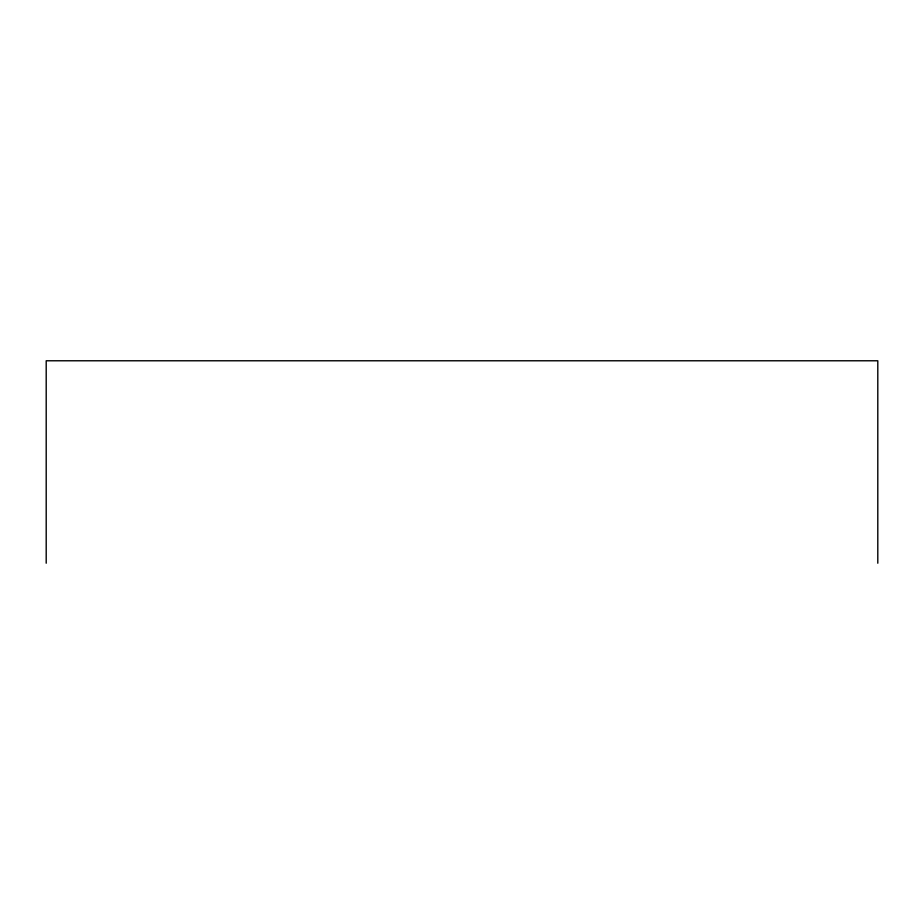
<?xml version="1.0" encoding="UTF-8"?>
<svg xmlns="http://www.w3.org/2000/svg" width="924" height="924" viewBox="0 0 924 924"><rect width="100%" height="100%" fill="white"/><g stroke="black" fill="none" stroke-linecap="round" stroke-linejoin="round"><path stroke-width="1.39" d="M877.8 563.224L877.8 360.776L46.2 360.776L46.2 563.224"/></g></svg>
